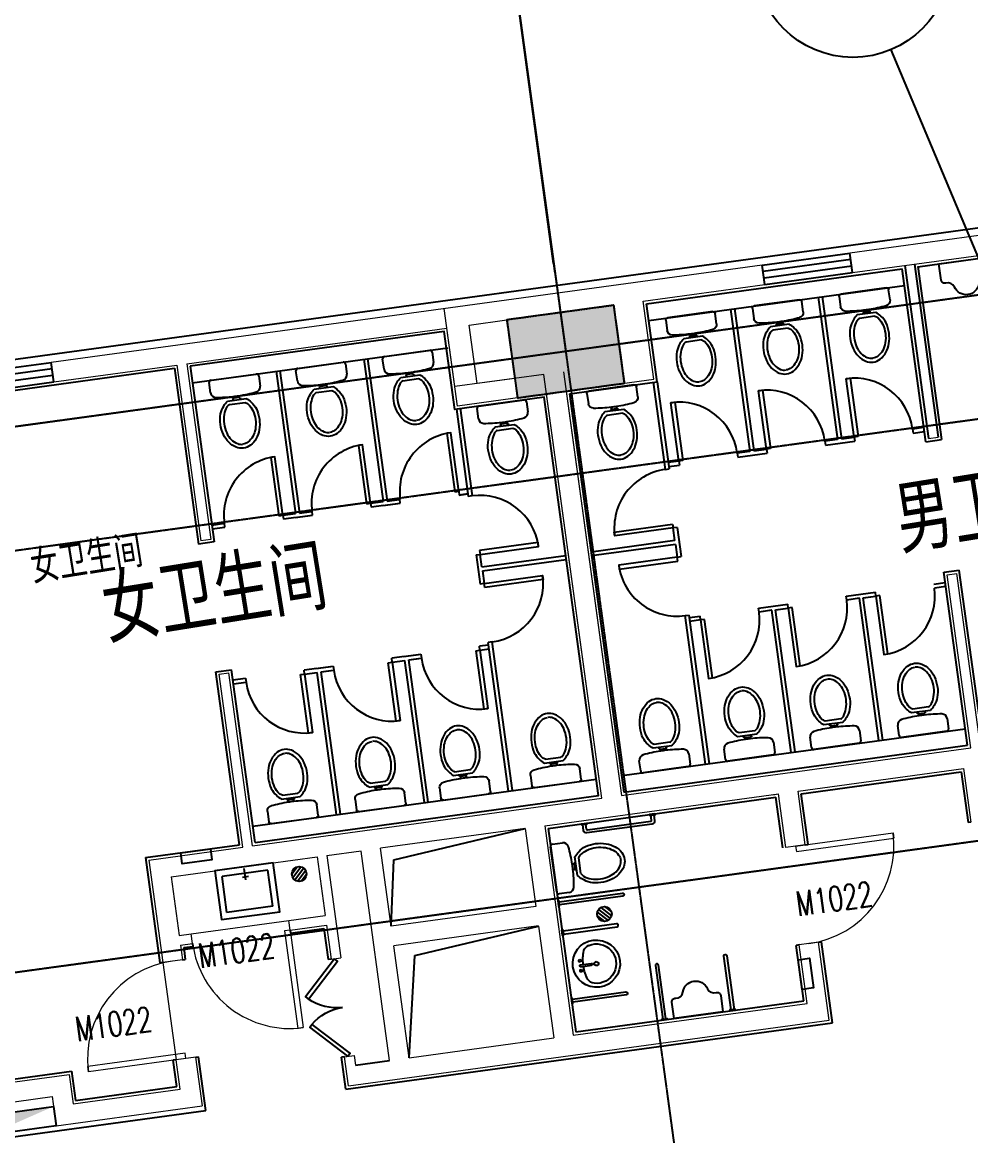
# Model space of a CAD drawing. Header units: millimetres. Extents: x 11669738 to 11859441, y -6222081 to -6069093.
# Drawn here: x 11754253 to 11763899, y -6088099 to -6076776 of the extents above; entities that cross this region are included whole.
import ezdxf
from ezdxf.enums import TextEntityAlignment as Align

# ---------------------------------------------------------------- set-up
doc = ezdxf.new("R2010")
doc.units = ezdxf.units.MM
for name, pattern in [('E-COLS-F4$0$HIDDEN', [0.375, 0.25, -0.125]), ('E-RG-1F$0$$0$DOTE', [2.42, 2, -0.2, 0.02, -0.2]), ('XRE2$0$HIDDEN', [0.375, 0.25, -0.125])]:
    doc.linetypes.add(name, pattern=pattern)
for name, color, linetype in [('A-SYMB-DOOR', 13, 'Continuous'), ('A-SYMB-DOOR1', 4, 'Continuous'), ('A—墙体', 7, 'Continuous'), ('A—设备管丼、主管符号', 50, 'Continuous'), ('A—轴线、尺寸', 1, 'Continuous'), ('A—门窗', 135, 'Continuous'), ('E-COLS-F4$0$0S-COLS-HATCH', 8, 'Continuous'), ('E-COLS-F4$0$0S-COLS-I', 90, 'E-COLS-F4$0$HIDDEN'), ('E2-RW-12345F$0$HRI-F18$0$A-DOOR', 32, 'Continuous'), ('E2-RW-12345F$0$HRI-F18$0$A-WALL', 7, 'Continuous'), ('E2-RW-12345F$0$LVTRY', 6, 'Continuous'), ('I—平面—卫生间隔断（不到顶）', 48, 'Continuous'), ('I—平面—文字', 40, 'Continuous'), ('I—平面—文字（放大1：100）', 40, 'XRE2$0$HIDDEN'), ('I—平面—洁具2', 44, 'Continuous'), ('I—平面—消防设施', 10, 'Continuous'), ('I—平面—装饰面层线', 192, 'Continuous'), ('S-EQ1', 2, 'Continuous'), ('XRE0$0$A-WALL', 7, 'Continuous'), ('轴线100', 1, 'Continuous')]:
    doc.layers.add(name, color=color, linetype=linetype)
doc.layers.add('E2-RW-12345F$0$A-DOOR', color=32, linetype='Continuous', lineweight=5)
doc.layers.add('E2-RW-12345F$0$A-WALL', color=7, linetype='Continuous', lineweight=5)
doc.styles.add('ARIAL', font='SIMYOU.TTF', dxfattribs={"width": 0.9})
doc.styles.add('ECADI-TXT', font='simplex.shx', dxfattribs={"bigfont": 'hztxt.shx'})
doc.styles.add('XD2008', font='simhei.ttf', dxfattribs={"width": 0.85})
doc.dimstyles.new('200', dxfattribs={"dimscale": 200, "dimtxt": 2.5, "dimasz": 2, "dimexe": 1, "dimexo": 1, "dimgap": 0.8, "dimtad": 1, "dimdec": 0, "dimdsep": 46, "dimtxsty": 'ARIAL', "dimblk1": 'ARCHTICK', "dimblk2": 'ARCHTICK', "dimsah": 1, "dimcen": -0.9, "dimdle": 1, "dimclrd": 256, "dimclre": 256, "dimclrt": 40, "dimaunit": 1, "dimadec": 0, "dimazin": 0, "dimtfac": 0.35, "dimtdec": 0, "dimtix": 1, "dimtmove": 2, "dimatfit": 3, "dimldrblk": 'ARCHTICK', "dimfxl": 0, "dimtvp": 0.8, "dimtolj": 1, "dimtzin": 0, "dimarcsym": 0})
doc.dimstyles.new('副本 100', dxfattribs={"dimscale": 100, "dimtxt": 2.5, "dimasz": 2, "dimexe": 1, "dimexo": 1, "dimgap": 0.8, "dimtad": 1, "dimdec": 0, "dimdsep": 46, "dimtxsty": 'ARIAL', "dimblk1": 'ARCHTICK', "dimblk2": 'ARCHTICK', "dimsah": 1, "dimcen": -0.9, "dimdle": 1, "dimclrd": 256, "dimclre": 256, "dimclrt": 40, "dimaunit": 1, "dimadec": 0, "dimazin": 0, "dimtfac": 0.35, "dimtdec": 0, "dimtix": 1, "dimtmove": 2, "dimatfit": 3, "dimldrblk": 'ARCHTICK', "dimfxl": 0, "dimtvp": 0.8, "dimtolj": 1, "dimtzin": 0, "dimarcsym": 0})

# ---------------------------------------------------------------- blocks, each defined once
blk = doc.blocks.new('E-COLS-F4')
at = {"layer": 'E-COLS-F4$0$0S-COLS-HATCH'}
blk.add_hatch(color=18, dxfattribs=at).paths.add_polyline_path([(11760270, -6079654), (11759180, -6079803), (11759289, -6080595), (11760379, -6080446)])
at = {"layer": 'A—墙体'}
blk.add_lwpolyline([(11760270, -6079654), (11759180, -6079803), (11759289, -6080595), (11760379, -6080446)], close=True, dxfattribs=at)
at = {"layer": 'E-COLS-F4$0$0S-COLS-I'}
blk.add_lwpolyline([(11760270, -6079654), (11759180, -6079803), (11759289, -6080595), (11760379, -6080446)], close=True, dxfattribs=at)
blk = doc.blocks.new('E2-RW-12345F$0$$TCHSYS$WIN2D')
for p, q in [((-0.5, 0.5), (0.5, 0.5)), ((-0.5, 0.5), (-0.5, -0.5)), ((0.5, 0.5), (0.5, -0.5)), ((0.5, 0.167), (-0.5, 0.167)), ((0.5, -0.167), (-0.5, -0.167)), ((-0.5, -0.5), (0.5, -0.5))]:
    blk.add_line(p, q)
blk = doc.blocks.new('E2-RW-12345F$0$HRI-F18$0$A$C62F15C80')
at = {"layer": 'E2-RW-12345F$0$HRI-F18$0$A-DOOR'}
for points in [[(0, 275.5), (275.5, 0), (296.2, 20.7), (20.7, 296.2)], [(800, 275.5), (524.5, 0), (503.8, 20.7), (779.3, 296.2)]]:
    blk.add_lwpolyline(points, close=True, dxfattribs=at)
for centre, start, end in [((10.3, 285.9), 317.1491, 0), ((789.7, 285.9), 180, 222.8509)]:
    blk.add_arc(centre, 389.7, start, end, dxfattribs=at)
blk = doc.blocks.new('E2-RW-12345F$0$_LV13')
at = {"layer": 'S-EQ1'}
for p, q in [((-0.495, 0.071), (-0.071, 0.495)), ((-0.465, -0.183), (0.183, 0.465)), ((-0.354, -0.354), (0.354, 0.354)), ((-0.183, -0.465), (0.465, 0.183)), ((0.071, -0.495), (0.495, -0.071))]:
    blk.add_line(p, q, dxfattribs=at)
blk.add_circle((0, 0), 0.5, dxfattribs=at)
blk = doc.blocks.new('E2-RW-12345F$0$DOOR1000')
at = {"layer": 'E2-RW-12345F$0$A-DOOR'}
for p, q in [((0, 1000), (56, 1000)), ((0, 0), (0, 1000)), ((56, 0), (56, 1000)), ((0, 0), (56, 0))]:
    blk.add_line(p, q, dxfattribs=at)
blk.add_arc((0, 0), 1000, 0, 90, dxfattribs=at)
blk = doc.blocks.new('E2-RW-12345F$0$XFX-BX')
at = {"layer": 'I—平面—消防设施'}
blk.add_lwpolyline([(0, 0), (0, 200), (700, 200), (700, 0)], close=True, dxfattribs=at)
blk.add_solid([(0, 0), (0, 0), (700, 0), (700, 200)], dxfattribs=at)
blk = doc.blocks.new('E1-RW-1F$0$E-WC-BF$0$Sink Vanity-Round - 19_ x 19_-1522437-Level 2 - Program')
for p, q in [((87, 247), (87, 136)), ((106, 247), (106, 136))]:
    blk.add_line(p, q)
for centre, radius, start, end in [((97, 85), 241, 360, 180), ((46, 247), 12.7, 360, 180), ((46, 247), 12.7, 180, 360), ((97, 247), 9.52, 360, 180), ((147, 247), 12.7, 360, 180), ((147, 247), 12.7, 180, 0), ((97, 85), 201, 165.3071, 14.6929), ((1, 104), 105, 120.7927, 162.1904), ((97, -233), 452, 91.2067, 109.2086), ((97, 136), 9.52, 180, 360), ((97, -233), 452, 70.7914, 88.7933), ((192, 104), 105, 17.8096, 59.2073), ((97, 85), 241, 180, 360), ((97, 85), 20.6, 360, 180), ((97, 85), 20.6, 180, 360)]:
    blk.add_arc(centre, radius, start, end)
blk = doc.blocks.new('matong')
at = {"layer": 'I—平面—洁具2'}
for p, q in [((-0.43, 0), (0.43, 0)), ((-0.47, -0.235), (-0.47, -0.04)), ((0.47, -0.04), (0.47, -0.235)), ((-0.07, -0.396), (-0.05, -0.396)), ((-0.07, -0.431), (-0.07, -0.396)), ((-0.05, -0.396), (-0.05, -0.361)), ((0.05, -0.396), (-0.05, -0.396)), ((0.05, -0.361), (0.05, -0.396)), ((0.05, -0.396), (0.07, -0.396)), ((0.07, -0.396), (0.07, -0.431)), ((-0.176, -0.431), (0.181, -0.431)), ((-0.148, -0.5), (0.148, -0.5))]:
    blk.add_line(p, q, dxfattribs=at)
for points in [[(0.002, -1.35, -0.128381), (-0.133, -1.315, -0.106268), (-0.259, -1.203, -0.085065), (-0.338, -1.047, -0.074422), (-0.368, -0.849, -0.074422), (-0.338, -0.652, -0.093985), (-0.259, -0.514, -0.073872), (-0.176, -0.431, -0.130921)], [(-0.148, -0.5, 0.073654), (-0.204, -0.54, 0.085065), (-0.272, -0.674, 0.074422), (-0.298, -0.849, 0.074422), (-0.272, -1.025, 0.085065), (-0.204, -1.159, 0.106268), (-0.101, -1.25, 0.128381), (-0.002, -1.276, 0.131396)], [(0.181, -0.431, -0.073872), (0.264, -0.514, -0.093985), (0.343, -0.652, -0.074422), (0.372, -0.849, -0.074422), (0.343, -1.047, -0.085065), (0.264, -1.203, -0.106268), (0.138, -1.315, -0.128381), (0.002, -1.35, -0.130921)], [(0.148, -0.5, -0.073654), (0.204, -0.54, -0.085065), (0.272, -0.674, -0.074422), (0.298, -0.849, -0.074422), (0.272, -1.025, -0.085065), (0.204, -1.159, -0.106268), (0.101, -1.25, -0.128381), (0.002, -1.276, -0.131396)]]:
    blk.add_lwpolyline(points, format="xyb", dxfattribs=at)
for centre, radius, start, end in [((-0.43, -0.04), 0.04, 90, 180), ((0.43, -0.04), 0.04, 0, 90), ((-0.37, -0.235), 0.1, 180, 262.0681), ((0, 2.42), 2.781, 262.0681, 268.9699), ((0, 2.42), 2.781, 268.9699, 271.0301), ((0, 2.42), 2.781, 271.0301, 277.9319), ((0.37, -0.235), 0.1, 277.9319, 0)]:
    blk.add_arc(centre, radius, start, end, dxfattribs=at)
blk = doc.blocks.new('B1-CR-B1$0$URINAL-1')
at = {"layer": 'I—平面—洁具2'}
blk.add_lwpolyline([(500, 0), (0, 0), (0, -168, 0.464292), (43, -204, -0.382572), (124, -255, 0.336188), (250, -350, 0.336188), (376, -255, -0.382572), (457, -204, 0.464292), (500, -168)], format="xyb", close=True, dxfattribs=at)
blk = doc.blocks.new('xdc2')
at = {"layer": 'I—平面—洁具2'}
for p, q in [((445631, -41461), (445631, -41831)), ((445631, -41461), (446101, -41461)), ((446101, -41461), (446101, -41831)), ((445866, -41763), (445866, -41881)), ((445631, -41831), (446101, -41831)), ((445836, -41793), (445896, -41793))]:
    blk.add_line(p, q, dxfattribs=at)
blk.add_lwpolyline([(445566, -41896), (446166, -41896), (446166, -41396), (445566, -41396)], close=True, dxfattribs=at)
blk = doc.blocks.new('E2-RW-12345F$0$matong')
at = {"layer": 'I—平面—洁具2'}
for p, q in [((-0.43, 0), (0.43, 0)), ((-0.47, -0.235), (-0.47, -0.04)), ((0.47, -0.04), (0.47, -0.235)), ((-0.07, -0.396), (-0.05, -0.396)), ((-0.07, -0.431), (-0.07, -0.396)), ((-0.05, -0.396), (-0.05, -0.361)), ((0.05, -0.396), (-0.05, -0.396)), ((0.05, -0.361), (0.05, -0.396)), ((0.05, -0.396), (0.07, -0.396)), ((0.07, -0.396), (0.07, -0.431)), ((-0.176, -0.431), (0.181, -0.431)), ((-0.148, -0.5), (0.148, -0.5))]:
    blk.add_line(p, q, dxfattribs=at)
for points in [[(0.002, -1.35, -0.128381), (-0.133, -1.315, -0.106268), (-0.259, -1.203, -0.085065), (-0.338, -1.047, -0.074422), (-0.368, -0.849, -0.074422), (-0.338, -0.652, -0.093985), (-0.259, -0.514, -0.073872), (-0.176, -0.431, -0.130921)], [(-0.148, -0.5, 0.073654), (-0.204, -0.54, 0.085065), (-0.272, -0.674, 0.074422), (-0.298, -0.849, 0.074422), (-0.272, -1.025, 0.085065), (-0.204, -1.159, 0.106268), (-0.101, -1.25, 0.128381), (-0.002, -1.276, 0.131396)], [(0.181, -0.431, -0.073872), (0.264, -0.514, -0.093985), (0.343, -0.652, -0.074422), (0.372, -0.849, -0.074422), (0.343, -1.047, -0.085065), (0.264, -1.203, -0.106268), (0.138, -1.315, -0.128381), (0.002, -1.35, -0.130921)], [(0.148, -0.5, -0.073654), (0.204, -0.54, -0.085065), (0.272, -0.674, -0.074422), (0.298, -0.849, -0.074422), (0.272, -1.025, -0.085065), (0.204, -1.159, -0.106268), (0.101, -1.25, -0.128381), (0.002, -1.276, -0.131396)]]:
    blk.add_lwpolyline(points, format="xyb", dxfattribs=at)
for centre, radius, start, end in [((-0.43, -0.04), 0.04, 90, 180), ((0.43, -0.04), 0.04, 0, 90), ((-0.37, -0.235), 0.1, 180, 262.0681), ((0, 2.42), 2.781, 262.0681, 268.9699), ((0, 2.42), 2.781, 268.9699, 271.0301), ((0, 2.42), 2.781, 271.0301, 277.9319), ((0.37, -0.235), 0.1, 277.9319, 0)]:
    blk.add_arc(centre, radius, start, end, dxfattribs=at)
blk = doc.blocks.new('ECADI-TAG-DOOR')
blk = doc.blocks.new('A$C42E522F8')
at = {"layer": 'A—墙体'}
for p, q in [((26, 3146), (266, 1387)), ((26, 3146), (266, 1387)), ((125, 3159), (365, 1401)), ((125, 3159), (365, 1401))]:
    blk.add_line(p, q, dxfattribs=at)
at = {"layer": 'E2-RW-12345F$0$A-WALL', "lineweight": 13}
blk.add_line((266, 1387), (365, 1401), dxfattribs=at)
at = {"layer": 'E2-RW-12345F$0$A-WALL'}
blk.add_line((456, 0), (555, 14), dxfattribs=at)
at = {"layer": 'I—平面—装饰面层线'}
for p, q in [((240, 1353, 0), (0, 3112, 0)), ((159, 3134, 0), (399, 1375, 0)), ((240, 1353), (399, 1375))]:
    blk.add_line(p, q, dxfattribs=at)
blk = doc.blocks.new('_ArchTick')
at = {"color": 0, "linetype": 'ByBlock', "const_width": 0.4}
blk.add_lwpolyline([(-0.5, -0.5), (0.5, 0.5)], dxfattribs=at)
blk = doc.blocks.new('*D223')
at = {"layer": 'A—轴线、尺寸', "linetype": 'ByBlock', "lineweight": -2}
for p, q in [((11759657, -6079228), (11758980, -6074274)), ((11751873, -6075447), (11759205, -6074445)), ((11752722, -6080176), (11752044, -6075222))]:
    blk.add_line(p, q, dxfattribs=at)
at = {"layer": 'Defpoints', "color": 0, "linetype": 'ByBlock'}
for p in [(11759007, -6074472), (11759684, -6079427), (11752749, -6080375)]:
    blk.add_point(p, dxfattribs=at)
at = {"layer": 'A—轴线、尺寸', "linetype": 'ByBlock', "lineweight": -2, "yscale": 400, "zscale": 400}
for p, xscale, rotation in [((11759007, -6074472), 400, 7.783339573380966), ((11752072, -6075420), 399.9999999999999, 187.783339573381)]:
    blk.add_blockref('_ArchTick', p, dxfattribs=dict(at, xscale=xscale, rotation=rotation))
at = {"layer": 'A—轴线、尺寸', "color": 40, "linetype": 'ByBlock', "insert": (11755484, -6074540), "char_height": 500, "attachment_point": 5, "rotation": 7.7833, "style": 'ARIAL'}
blk.add_mtext('\\A1;7000', dxfattribs=at)
blk = doc.blocks.new('*D224')
at = {"layer": 'A—轴线、尺寸', "linetype": 'ByBlock', "lineweight": -2}
for p, q in [((11766593, -6078280), (11765915, -6073326)), ((11758809, -6074499), (11766141, -6073497)), ((11759657, -6079228), (11758980, -6074274))]:
    blk.add_line(p, q, dxfattribs=at)
at = {"layer": 'Defpoints', "color": 0, "linetype": 'ByBlock'}
for p in [(11765943, -6073524), (11766620, -6078479), (11759684, -6079427)]:
    blk.add_point(p, dxfattribs=at)
at = {"layer": 'A—轴线、尺寸', "linetype": 'ByBlock', "lineweight": -2, "yscale": 400, "zscale": 400}
for p, xscale, rotation in [((11765943, -6073524), 400, 7.783339573380966), ((11759007, -6074472), 399.9999999999999, 187.783339573381)]:
    blk.add_blockref('_ArchTick', p, dxfattribs=dict(at, xscale=xscale, rotation=rotation))
at = {"layer": 'A—轴线、尺寸', "color": 40, "linetype": 'ByBlock', "insert": (11762419, -6073592), "char_height": 500, "attachment_point": 5, "rotation": 7.7833, "style": 'ARIAL'}
blk.add_mtext('\\A1;7000', dxfattribs=at)
blk = doc.blocks.new('*D322')
at = {"layer": 'Defpoints', "color": 0, "linetype": 'ByBlock'}
for p in [(11759007, -6074472), (11759684, -6079426), (11752749, -6080374)]:
    blk.add_point(p, dxfattribs=at)
at = {"layer": '轴线100', "linetype": 'ByBlock', "lineweight": -2}
for p, q in [((11759671, -6079327), (11758994, -6074373)), ((11751972, -6075434), (11759106, -6074458)), ((11752735, -6080275), (11752058, -6075321))]:
    blk.add_line(p, q, dxfattribs=at)
at = {"layer": '轴线100', "linetype": 'ByBlock', "lineweight": -2, "xscale": 200, "yscale": 200, "zscale": 200}
for p, rotation in [((11759007, -6074472), 7.783339573525556), ((11752072, -6075420), 187.7833395735256)]:
    blk.add_blockref('_ArchTick', p, dxfattribs=dict(at, rotation=rotation))
at = {"layer": '轴线100', "color": 40, "linetype": 'ByBlock', "insert": (11755508, -6074718), "char_height": 300, "attachment_point": 5, "rotation": 7.7833, "style": 'ARIAL'}
blk.add_mtext('\\A1;7000', dxfattribs=at)
blk = doc.blocks.new('*D323')
at = {"layer": 'Defpoints', "color": 0, "linetype": 'ByBlock'}
for p in [(11765943, -6073524), (11766620, -6078478), (11759684, -6079426)]:
    blk.add_point(p, dxfattribs=at)
at = {"layer": '轴线100', "linetype": 'ByBlock', "lineweight": -2}
for p, q in [((11766606, -6078379), (11765929, -6073425)), ((11758908, -6074486), (11766042, -6073511)), ((11759671, -6079327), (11758994, -6074373))]:
    blk.add_line(p, q, dxfattribs=at)
at = {"layer": '轴线100', "linetype": 'ByBlock', "lineweight": -2, "xscale": 200, "yscale": 200, "zscale": 200}
for p, rotation in [((11765943, -6073524), 7.783339573525556), ((11759007, -6074472), 187.7833395735256)]:
    blk.add_blockref('_ArchTick', p, dxfattribs=dict(at, rotation=rotation))
at = {"layer": '轴线100', "color": 40, "linetype": 'ByBlock', "insert": (11762444, -6073770), "char_height": 300, "attachment_point": 5, "rotation": 7.7833, "style": 'ARIAL'}
blk.add_mtext('\\A1;7000', dxfattribs=at)

msp = doc.modelspace()

# ---------------------------------------------------------------- linework, layer by layer
msp.add_line((11757642.2, -6087380.8), (11757989, -6087333.4))
at = {"layer": 'A—墙体', "lineweight": 13}
msp.add_line((11761779, -6079245.7), (11754547.1, -6080234.2), dxfattribs=at)
msp.add_line((11761779, -6079245.7), (11754547.1, -6080234.2), dxfattribs=at)
at = {"layer": 'A—设备管丼、主管符号'}
for p, q in [((11758030.7, -6085292.5, 0), (11759367.7, -6084975.1, 0)), ((11758004.3, -6085968.9), (11758030.7, -6085292.5, 0)), ((11758244.1, -6086267.4, 0), (11759503.2, -6085966.4, 0)), ((11758187.1, -6087306.3, 0), (11758244.1, -6086267.4, 0))]:
    msp.add_line(p, q, dxfattribs=at)
at = {"layer": 'A—轴线、尺寸', "linetype": 'ByBlock'}
for p, q in [((11758696.1, -6072197.3, 0), (11759779.6, -6080124.4, 0)), ((11782959.6, -6076956.1, 0), (11714698.8, -6086286.4, 0)), ((11764628.3, -6080723.3, 0), (11763087.7, -6077055, 0)), ((11783741.8, -6082400.3, 0), (11681261.5, -6096408, 0))]:
    msp.add_line(p, q, dxfattribs=at)
msp.add_circle((11762700.5, -6076133, 0), 1000, dxfattribs=at)
at = {"layer": 'A—门窗'}
msp.add_line((11752276.4, -6080463.9), (11767415.7, -6078394.5), dxfattribs=at)
at = {"layer": 'E2-RW-12345F$0$A-DOOR'}
for p, q in [((11755971.3, -6086044.7, 0), (11756962.1, -6085909.3, 0)), ((11755682.8, -6086336.7, 0), (11755818.2, -6087327.5))]:
    msp.add_line(p, q, dxfattribs=at)
at = {"layer": 'E2-RW-12345F$0$A-WALL', "lineweight": 13}
for p, q in [((11764850.5, -6078825.8), (11762670.7, -6079123.8)), ((11762670.7, -6079123.8), (11762697.8, -6079321.9)), ((11762697.8, -6079321.9), (11764877.5, -6079024)), ((11761779, -6079245.7), (11754547.1, -6080234.2)), ((11761806.1, -6079443.8), (11761779, -6079245.7)), ((11760567.6, -6079613.1), (11761806.1, -6079443.8)), ((11760675.9, -6080405.7), (11760567.6, -6079613.1)), ((11758798.2, -6079855), (11759180.5, -6079802.7, 0)), ((11759477.7, -6079762.1), (11759477.7, -6079762)), ((11755924.9, -6080247.7), (11758570.3, -6079886.1)), ((11754574.2, -6080432.4), (11755825.9, -6080261.3)), ((11759756.7, -6080329.6, 0), (11760318.8, -6084441.9, 0)), ((11759783.8, -6080527.6), (11760675.9, -6080405.6)), ((11759783.8, -6080527.6), (11760345.9, -6084639.9)), ((11763898.2, -6084153.8), (11763657.8, -6082395.2)), ((11764098.9, -6084883.3), (11763756.9, -6082381.6)), ((11756255.8, -6083406.9), (11756354.9, -6083393.4)), ((11756496.2, -6085165.6), (11756255.8, -6083406.9)), ((11756595.3, -6085152), (11756354.9, -6083393.4)), ((11760345.8, -6084639.4), (11763898.2, -6084153.8)), ((11762141.9, -6084595.7), (11763826.3, -6084365.5)), ((11763826.3, -6084365.5, 0), (11763900.7, -6084910.4, 0)), ((11756595.3, -6085152), (11760147.7, -6084666.5)), ((11759565.9, -6084947.9, 0), (11761943.8, -6084622.8, 0)), ((11761884.4, -6084630.9), (11761943.8, -6084622.8)), ((11759367.7, -6084975.1, 0), (11759476.1, -6085767.7, 0)), ((11759565.9, -6084948.3, 0), (11759857, -6087078, 0)), ((11755540.5, -6085296.2), (11756496.2, -6085165.6)), ((11757351, -6085250.6), (11757697.8, -6085203.2)), ((11762216.4, -6085140.6, 0), (11762018.3, -6085167.7, 0)), ((11755540.5, -6085296.2), (11755682.7, -6086336.7)), ((11755765.8, -6085467.3), (11757251.9, -6085264.1)), ((11755765.8, -6085467.3), (11755847, -6086061.7)), ((11759503.2, -6085966.4, 0), (11759658.9, -6087105.1, 0)), ((11755847, -6086061.7, 0), (11755971.3, -6086044.7, 0)), ((11755860.6, -6086160.8, 0), (11755984.8, -6086143.8, 0)), ((11762351.9, -6086131.9, 0), (11762153.8, -6086159, 0)), ((11755860.6, -6086160.8, 0), (11755880.9, -6086309.6, 0)), ((11755880.9, -6086309.6, 0), (11755682.7, -6086336.7, 0)), ((11756016.3, -6087300.4), (11755818.2, -6087327.5))]:
    msp.add_line(p, q, dxfattribs=at)
at = {"layer": 'E2-RW-12345F$0$A-WALL'}
for p, q in [((11755825.9, -6080261.3), (11756070.2, -6082049)), ((11755924.9, -6080247.7), (11756169.3, -6082035.5)), ((11756169.3, -6082035.5), (11756070.2, -6082049)), ((11763657.8, -6082395.2), (11763756.9, -6082381.6)), ((11762018.3, -6085167.7, 0), (11761943.8, -6084622.8, 0)), ((11762216.4, -6085140.6, 0), (11762141.9, -6084595.7, 0)), ((11759367.7, -6084975.1, 0), (11757896, -6085176.2, 0)), ((11757989, -6087333.4), (11757697.8, -6085203.7)), ((11758004.3, -6085968.9), (11757896, -6085176.2)), ((11757251.9, -6085264.1), (11757333.2, -6085858.6)), ((11757351, -6085250.6), (11757493.2, -6086291)), ((11759476.1, -6085767.7, 0), (11758004.3, -6085968.9, 0)), ((11756962.1, -6085909.3, 0), (11757333.2, -6085858.6, 0)), ((11756975.6, -6086008.4, 0), (11756962.1, -6085909.3, 0)), ((11756975.6, -6086008.4, 0), (11757346.7, -6085957.7, 0)), ((11757346.7, -6085957.7), (11757394.1, -6086304.5)), ((11759503.2, -6085965.9, 0), (11758031.4, -6086167.1, 0)), ((11755984.8, -6086143.8, 0), (11755971.3, -6086044.7, 0)), ((11762460.2, -6086924.1, 0), (11762351.9, -6086131.9, 0)), ((11758187.1, -6087306.3), (11758031.4, -6086167.1)), ((11762234.9, -6086753, 0), (11762153.8, -6086159, 0)), ((11757394.1, -6086304.5), (11757493.2, -6086291)), ((11759857, -6087078, 0), (11762234.9, -6086753, 0)), ((11757570.2, -6087592.5, 0), (11762460.2, -6086924.1, 0)), ((11758187.1, -6087306.3, 0), (11759658.9, -6087105.1, 0)), ((11757529.6, -6087295.8), (11757628.7, -6087282.2)), ((11757628.7, -6087282.2), (11757642.2, -6087380.8)), ((11755858.8, -6087624.5), (11755818.2, -6087327.5)), ((11756084.1, -6087796.3), (11756016.3, -6087300.4)), ((11757570.2, -6087592.5), (11757529.6, -6087295.8)), ((11753539.7, -6087638.7), (11754728.7, -6087476.2)), ((11754728.7, -6087476.2), (11754769.3, -6087773.4)), ((11754769.3, -6087773.4), (11755858.8, -6087624.5)), ((11753566.8, -6087836.9), (11754557.6, -6087701.5)), ((11754557.6, -6087701.5), (11754598.2, -6087998.7)), ((11754598.2, -6087998.7), (11756084, -6087795.6))]:
    msp.add_line(p, q, dxfattribs=at)
at = {"layer": 'E2-RW-12345F$0$A-WALL', "lineweight": 13, "elevation": 0}
msp.add_lwpolyline([(11760120.7, -6084468.9), (11759558.6, -6080356.7), (11758651.6, -6080480.7), (11758543.3, -6079688.1)], dxfattribs=at)
at = {"layer": 'E2-RW-12345F$0$A-WALL', "lineweight": 13}
for points in [[(11760147.7, -6084666.9), (11759585.6, -6080554.7), (11758678.7, -6080678.7), (11758570.3, -6079886.1)], [(11759261.7, -6080397.1), (11758879.5, -6080449.4), (11758798.2, -6079855)]]:
    msp.add_lwpolyline(points, dxfattribs=at)
at = {"layer": 'I—平面—卫生间隔断（不到顶）', "ltscale": 3}
for p, q in [((11760624.4, -6079807.2, 0), (11763224.8, -6079451.8, 0)), ((11762347.4, -6079571.7, 0), (11762545.1, -6081018.3, 0)), ((11762387, -6079566.3, 0), (11762584.7, -6081012.9, 0)), ((11761455.7, -6079693.6, 0), (11761653.4, -6081140.2, 0)), ((11761495.3, -6079688.2, 0), (11761693, -6081134.8, 0)), ((11755981.7, -6080441.8, 0), (11758582, -6080086.4, 0)), ((11757725.6, -6080203.5, 0), (11757923.3, -6081650, 0)), ((11757765.2, -6080198.1, 0), (11757962.9, -6081644.6, 0)), ((11756833.8, -6080325.4, 0), (11757031.6, -6081771.9, 0)), ((11756873.5, -6080320, 0), (11757071.2, -6081766.5, 0)), ((11760670.1, -6080436.8, 0), (11760791.4, -6081324, 0)), ((11760709.7, -6080431.4, 0), (11760831, -6081318.6, 0)), ((11758667.3, -6080710.5, 0), (11758788.6, -6081597.8, 0)), ((11758667.3, -6080710.5, 0), (11758788.6, -6081597.8, 0)), ((11758706.4, -6080701.2, 0), (11758828.3, -6081592.4, 0)), ((11763422.5, -6080898.3, 0), (11763308, -6080914, 0)), ((11763422.5, -6080898.4, 0), (11763308, -6080914, 0)), ((11763422.5, -6080898.4, 0), (11763308, -6080914, 0)), ((11763308, -6080914, 0), (11763313.4, -6080953.6, 0)), ((11763313.4, -6080953.6, 0), (11763428, -6080938, 0)), ((11762545.1, -6081018.3, 0), (11762416.3, -6081035.9, 0)), ((11762542.7, -6081018.6, 0), (11762416.3, -6081035.9, 0)), ((11762542.7, -6081018.6, 0), (11762416.3, -6081035.9, 0)), ((11762542.7, -6081018.6, 0), (11762416.3, -6081035.9, 0)), ((11762416.3, -6081035.9, 0), (11762421.7, -6081075.5, 0)), ((11762421.7, -6081075.5, 0), (11762719, -6081034.9, 0)), ((11762584.7, -6081012.9, 0), (11762713.5, -6080995.3, 0)), ((11762584.7, -6081012.9, 0), (11762708.6, -6080995.9, 0)), ((11762584.7, -6081012.9, 0), (11762708.6, -6080995.9, 0)), ((11762584.7, -6081012.9, 0), (11762708.6, -6080995.9, 0)), ((11762713.5, -6080995.3, 0), (11762719, -6081034.9, 0)), ((11761653.4, -6081140.2, 0), (11761524.6, -6081157.8, 0)), ((11761651, -6081140.5, 0), (11761524.6, -6081157.8, 0)), ((11761651, -6081140.5, 0), (11761524.6, -6081157.8, 0)), ((11761651, -6081140.5, 0), (11761524.6, -6081157.8, 0)), ((11761524.6, -6081157.8, 0), (11761530, -6081197.4, 0)), ((11761530, -6081197.4, 0), (11761827.3, -6081156.8, 0)), ((11761693, -6081134.7, 0), (11761821.8, -6081117.1, 0)), ((11761693, -6081134.8, 0), (11761816.9, -6081117.8, 0)), ((11761693, -6081134.8, 0), (11761816.9, -6081117.8, 0)), ((11761693, -6081134.8, 0), (11761816.9, -6081117.8, 0)), ((11761821.8, -6081117.1, 0), (11761827.3, -6081156.8, 0)), ((11760930.1, -6081239, 0), (11760822.1, -6081253.8, 0)), ((11760930.1, -6081239, 0), (11760822.1, -6081253.8, 0)), ((11760827.6, -6081293.4, 0), (11760935.6, -6081278.7, 0)), ((11760827.6, -6081293.4, 0), (11760935.6, -6081278.7, 0)), ((11760930.1, -6081239, 0), (11760935.6, -6081278.7, 0)), ((11760791.4, -6081324, 0), (11760831, -6081318.6, 0)), ((11758691.2, -6081545.1, 0), (11758696.6, -6081584.7, 0)), ((11758691.2, -6081545.1, 0), (11758696.6, -6081584.7, 0)), ((11758785.2, -6081572.6, 0), (11758696.6, -6081584.7, 0)), ((11758696.6, -6081585, 0), (11758785.2, -6081572.9, 0)), ((11758696.6, -6081585, 0), (11758785.2, -6081572.9, 0)), ((11758828.2, -6081592.4, 0), (11758788.6, -6081597.8, 0)), ((11757794.5, -6081667.6, 0), (11757923.3, -6081650, 0)), ((11757794.5, -6081667.6, 0), (11757923.3, -6081650, 0)), ((11757794.5, -6081667.6, 0), (11757799.9, -6081707.3, 0)), ((11757928.7, -6081689.7, 0), (11757799.9, -6081707.3, 0)), ((11757928.7, -6081689.7, 0), (11757799.9, -6081707.3, 0)), ((11757918.8, -6081691, 0), (11758097.1, -6081666.6, 0)), ((11757918.8, -6081691, 0), (11758097.1, -6081666.6, 0)), ((11757948.5, -6081687, 0), (11758072.4, -6081670, 0)), ((11757962.9, -6081644.6, 0), (11758091.7, -6081627, 0)), ((11757962.9, -6081644.6, 0), (11758091.7, -6081627, 0)), ((11757962.9, -6081644.6, 0), (11758086.8, -6081627.7, 0)), ((11757968.3, -6081684.2, 0), (11758097.1, -6081666.6, 0)), ((11757968.3, -6081684.2, 0), (11758097.1, -6081666.6, 0)), ((11758097.1, -6081666.6, 0), (11758091.7, -6081627, 0)), ((11756902.8, -6081789.5, 0), (11757031.6, -6081771.9, 0)), ((11756902.8, -6081789.5, 0), (11757031.6, -6081771.9, 0)), ((11756902.8, -6081789.5, 0), (11756908.2, -6081829.2, 0)), ((11757037, -6081811.5, 0), (11756908.2, -6081829.2, 0)), ((11757037, -6081811.5, 0), (11756908.2, -6081829.2, 0)), ((11757027.1, -6081812.9, 0), (11757205.4, -6081788.5, 0)), ((11757027.1, -6081812.9, 0), (11757205.4, -6081788.5, 0)), ((11757056.8, -6081808.8, 0), (11757180.6, -6081791.9, 0)), ((11757071.2, -6081766.5, 0), (11757200, -6081748.9, 0)), ((11757071.2, -6081766.5, 0), (11757200, -6081748.9, 0)), ((11757071.2, -6081766.5, 0), (11757195, -6081749.6, 0)), ((11757076.6, -6081806.1, 0), (11757205.4, -6081788.5, 0)), ((11757076.6, -6081806.1, 0), (11757205.4, -6081788.5, 0)), ((11757205.4, -6081788.5, 0), (11757200, -6081748.9, 0)), ((11756179.5, -6081888.4, 0), (11756308.3, -6081870.8, 0)), ((11756184.9, -6081928, 0), (11756313.7, -6081910.4, 0)), ((11756184.9, -6081928, 0), (11756313.7, -6081910.4, 0)), ((11756313.7, -6081910.4, 0), (11756308.3, -6081870.8, 0)), ((11760912.3, -6081913.1, 0), (11760872.6, -6081918.5, 0)), ((11760890.2, -6082047.1, 0), (11760872.6, -6081918.5, 0)), ((11760912.3, -6081913.1, 0), (11760952.8, -6082209.8, 0)), ((11760890.2, -6082047.1, 0), (11760037.7, -6082163.6, 0)), ((11758869.9, -6082192.3, 0), (11758909.5, -6082186.8, 0)), ((11758927.1, -6082315.4, 0), (11758909.5, -6082186.8, 0)), ((11760895.6, -6082086.7, 0), (11760043.1, -6082203.2, 0)), ((11760895.6, -6082086.7, 0), (11760913.2, -6082215.3, 0)), ((11758869.9, -6082192.3, 0), (11758910.4, -6082489, 0)), ((11758927.1, -6082315.4, 0), (11759780.1, -6082198.8, 0)), ((11758932.5, -6082355, 0), (11759785.5, -6082238.4, 0)), ((11758932.5, -6082355, 0), (11758950, -6082483.6, 0)), ((11763523.4, -6082489.8, 0), (11763638.3, -6082474.1, 0)), ((11763643.8, -6082513.7, 0), (11763528.8, -6082529.4, 0)), ((11763643.8, -6082513.7, 0), (11763528.8, -6082529.4, 0)), ((11763643.8, -6082513.7, 0), (11763528.8, -6082529.4, 0)), ((11762631.7, -6082611.6, 0), (11762928.9, -6082571, 0)), ((11762637.1, -6082651.3, 0), (11762631.7, -6082611.6, 0)), ((11762765.9, -6082633.7, 0), (11762637.1, -6082651.3, 0)), ((11762763.5, -6082634, 0), (11762637.1, -6082651.3, 0)), ((11762763.5, -6082634, 0), (11762637.1, -6082651.3, 0)), ((11762763.5, -6082634, 0), (11762637.1, -6082651.3, 0)), ((11762963.6, -6084080.2, 0), (11762765.9, -6082633.7, 0)), ((11762805.5, -6082628.3, 0), (11762934.3, -6082610.6, 0)), ((11762805.5, -6082628.2, 0), (11762929.4, -6082611.3, 0)), ((11762805.5, -6082628.2, 0), (11762929.4, -6082611.3, 0)), ((11762805.5, -6082628.2, 0), (11762929.4, -6082611.3, 0)), ((11763003.3, -6084074.8, 0), (11762805.5, -6082628.2, 0)), ((11762934.3, -6082610.6, 0), (11762928.9, -6082571, 0)), ((11761740, -6082733.5, 0), (11762037.2, -6082692.9, 0)), ((11761745.4, -6082773.2, 0), (11761740, -6082733.5, 0)), ((11761874.2, -6082755.6, 0), (11761745.4, -6082773.2, 0)), ((11761871.8, -6082755.9, 0), (11761745.4, -6082773.2, 0)), ((11761871.8, -6082755.9, 0), (11761745.4, -6082773.2, 0)), ((11761871.8, -6082755.9, 0), (11761745.4, -6082773.2, 0)), ((11762071.9, -6084202.1, 0), (11761874.2, -6082755.5, 0)), ((11761913.8, -6082750.1, 0), (11762042.6, -6082732.5, 0)), ((11761913.8, -6082750.1, 0), (11762037.7, -6082733.2, 0)), ((11761913.8, -6082750.1, 0), (11762037.7, -6082733.2, 0)), ((11761913.8, -6082750.1, 0), (11762037.7, -6082733.2, 0)), ((11762111.6, -6084196.7, 0), (11761913.8, -6082750.1, 0)), ((11762042.6, -6082732.5, 0), (11762037.2, -6082692.9, 0)), ((11760994.4, -6082809.7, 0), (11761034, -6082804.3, 0)), ((11761201, -6084321.1, 0), (11760994.4, -6082809.7, 0)), ((11761240.6, -6084315.7, 0), (11761034, -6082804.3, 0)), ((11761240.6, -6084315.7, 0), (11761034, -6082804.3, 0)), ((11761037.5, -6082829.5, 0), (11761145.5, -6082814.8, 0)), ((11761037.5, -6082829.5, 0), (11761145.5, -6082814.8, 0)), ((11761150.9, -6082854.4, 0), (11761042.9, -6082869.1, 0)), ((11761150.9, -6082854.4, 0), (11761042.9, -6082869.1, 0)), ((11761150.9, -6082854.4, 0), (11761145.5, -6082814.8, 0)), ((11759031.3, -6083078.1, 0), (11758991.7, -6083083.5, 0)), ((11759198.2, -6084594.8, 0), (11758991.7, -6083083.5, 0)), ((11759198.2, -6084594.8, 0), (11758991.7, -6083083.5, 0)), ((11759237.9, -6084589.4, 0), (11759031.3, -6083078.1, 0)), ((11758128.7, -6083227.1, 0), (11758307.1, -6083202.7, 0)), ((11758128.7, -6083227.1, 0), (11758307.1, -6083202.7, 0)), ((11758158.5, -6083223, 0), (11758282.3, -6083206.1, 0)), ((11758178.3, -6083220.3, 0), (11758307.1, -6083202.7, 0)), ((11758178.3, -6083220.3, 0), (11758307.1, -6083202.7, 0)), ((11758307.1, -6083202.7, 0), (11758312.5, -6083242.3, 0)), ((11758995.1, -6083108.7, 0), (11758901.6, -6083121.4, 0)), ((11758995.1, -6083108.7, 0), (11758901.6, -6083121.4, 0)), ((11758907, -6083161.1, 0), (11758901.6, -6083121.4, 0)), ((11758907, -6083161.1, 0), (11758901.6, -6083121.4, 0)), ((11758907, -6083161.1, 0), (11759000.5, -6083148.3, 0)), ((11758907, -6083161.1, 0), (11759000.5, -6083148.3, 0)), ((11758138.7, -6083225.7, 0), (11758009.8, -6083243.3, 0)), ((11758138.7, -6083225.7, 0), (11758009.8, -6083243.3, 0)), ((11758015.3, -6083283, 0), (11758009.8, -6083243.3, 0)), ((11758015.3, -6083282.9, 0), (11758144.1, -6083265.3, 0)), ((11758015.3, -6083282.9, 0), (11758144.1, -6083265.3, 0)), ((11758341.8, -6084711.9, 0), (11758144.1, -6083265.3, 0)), ((11758183.7, -6083259.9, 0), (11758312.5, -6083242.3, 0)), ((11758183.7, -6083259.9, 0), (11758312.5, -6083242.3, 0)), ((11758183.7, -6083259.9, 0), (11758307.6, -6083243, 0)), ((11758381.4, -6084706.5, 0), (11758183.7, -6083259.9, 0)), ((11757246.9, -6083347.6, 0), (11757118.1, -6083365.2, 0)), ((11757246.9, -6083347.6, 0), (11757118.1, -6083365.2, 0)), ((11757123.5, -6083404.8, 0), (11757118.1, -6083365.2, 0)), ((11757123.5, -6083404.8, 0), (11757252.3, -6083387.2, 0)), ((11757123.5, -6083404.8, 0), (11757252.3, -6083387.2, 0)), ((11757237, -6083349, 0), (11757415.4, -6083324.6, 0)), ((11757237, -6083349, 0), (11757415.4, -6083324.6, 0)), ((11757450.1, -6084833.8, 0), (11757252.3, -6083387.2, 0)), ((11757266.7, -6083344.9, 0), (11757390.6, -6083328, 0)), ((11757286.6, -6083342.2, 0), (11757415.4, -6083324.6, 0)), ((11757286.6, -6083342.2, 0), (11757415.4, -6083324.6, 0)), ((11757292, -6083381.8, 0), (11757420.8, -6083364.2, 0)), ((11757292, -6083381.8, 0), (11757420.8, -6083364.2, 0)), ((11757292, -6083381.8, 0), (11757415.8, -6083364.9, 0)), ((11757489.7, -6084828.4, 0), (11757292, -6083381.8, 0)), ((11757415.4, -6083324.6, 0), (11757420.8, -6083364.2, 0)), ((11756394.8, -6083464.1, 0), (11756523.7, -6083446.5, 0)), ((11756394.8, -6083464.1, 0), (11756523.7, -6083446.5, 0)), ((11756400.3, -6083503.7, 0), (11756529.1, -6083486.1, 0)), ((11756523.7, -6083446.5, 0), (11756529.1, -6083486.1, 0)), ((11760378.2, -6084433.5), (11763841.5, -6083960.2)), ((11756597.9, -6084950.2, 0), (11760090.9, -6084472.9, 0))]:
    msp.add_line(p, q, dxfattribs=at)
at = {"layer": 'I—平面—卫生间隔断（不到顶）', "ltscale": 3, "elevation": 0}
for points in [[(11762753.2, -6080989.8), (11762713.5, -6080995.3), (11762632.3, -6080400.8), (11762671.9, -6080395.4)], [(11761861.5, -6081111.7), (11761821.8, -6081117.1), (11761740.6, -6080522.7), (11761780.2, -6080517.3)], [(11760969.8, -6081233.6), (11760930.1, -6081239), (11760848.9, -6080644.5), (11760888.5, -6080639.1)], [(11758651.5, -6081550.5), (11758691.2, -6081545.1), (11758609.9, -6080950.6), (11758570.3, -6080956)], [(11757754.8, -6081673.1), (11757794.5, -6081667.6), (11757713.2, -6081073.2), (11757673.6, -6081078.6)], [(11756863.1, -6081794.9), (11756902.8, -6081789.5), (11756821.5, -6081195.1), (11756781.9, -6081200.5)], [(11760867.2, -6081878.9), (11760872.6, -6081918.5), (11760278.2, -6081999.8), (11760272.7, -6081960.1)], [(11758904.1, -6082147.2), (11758909.5, -6082186.8), (11759504, -6082105.6), (11759498.5, -6082066)], [(11760918.6, -6082254.9), (11760913.2, -6082215.3), (11760318.7, -6082296.5), (11760324.1, -6082336.1)], [(11758955.5, -6082523.2), (11758950.1, -6082483.6), (11759544.5, -6082402.3), (11759549.9, -6082442)], [(11762974, -6082605.2), (11762934.3, -6082610.6), (11763015.6, -6083205.1), (11763055.2, -6083199.7)], [(11762082.3, -6082727.1), (11762042.6, -6082732.5), (11762123.9, -6083327), (11762163.5, -6083321.6)], [(11761190.6, -6082849), (11761150.9, -6082854.4), (11761232.2, -6083448.9), (11761271.8, -6083443.5)], [(11758867.4, -6083166.5), (11758907, -6083161.1), (11758988.2, -6083755.5), (11758948.6, -6083761)], [(11757975.6, -6083288.4), (11758015.3, -6083283), (11758096.5, -6083877.4), (11758056.9, -6083882.8)], [(11757083.9, -6083410.3), (11757123.5, -6083404.8), (11757204.8, -6083999.3), (11757165.2, -6084004.7)]]:
    msp.add_lwpolyline(points, close=True, dxfattribs=at)
for points in [[(11760913.2, -6082215.3), (11760952.8, -6082209.8)], [(11758950, -6082483.6), (11758910.4, -6082489)]]:
    msp.add_lwpolyline(points, dxfattribs=at)
at = {"layer": 'I—平面—卫生间隔断（不到顶）', "ltscale": 3}
for centre, start, end in [((11762713.5, -6080995.3, 0), 7.78284, 97.78284), ((11761821.8, -6081117.1, 0), 7.78284, 97.78284), ((11760930.1, -6081239, 0), 7.78284, 97.78284), ((11758691.2, -6081545.1, 0), 97.78295, 187.78295), ((11757794.5, -6081667.6, 0), 97.78295, 187.78295), ((11756902.8, -6081789.5, 0), 97.78295, 187.78295), ((11760873.3, -6081918.4, 0), 97.78335, 187.78335), ((11758908.8, -6082186.9, 0), 7.78295, 97.78295), ((11760913.2, -6082215.3, 0), 187.78336, 277.78336), ((11758950.1, -6082483.6, 0), 277.78295, 7.78295), ((11762934.3, -6082610.6, 0), 277.78347, 7.78347), ((11762042.6, -6082732.5, 0), 277.78347, 7.78347), ((11761150.9, -6082854.4, 0), 277.78347, 7.78347), ((11758907, -6083161.1, 0), 187.78335, 277.78335), ((11758015.3, -6083283, 0), 187.78335, 277.78335), ((11757123.5, -6083404.8, 0), 187.78335, 277.78335)]:
    msp.add_arc(centre, 600, start, end, dxfattribs=at)
at = {"layer": 'I—平面—洁具2', "elevation": 0}
for points in [[(11760675.7, -6084836.5), (11760688.1, -6084834.8), (11760686.7, -6084824.9), (11760632.2, -6084832.4), (11760633.6, -6084842.3), (11760675.7, -6084836.5), (11760683.8, -6084896, -0.4142136), (11760658.2, -6084929.8), (11759994.3, -6085020.5, -0.4142136), (11759960.5, -6084994.8), (11759952.4, -6084935.4), (11759940, -6084937.1), (11759938.7, -6084927.2), (11759993.2, -6084919.7), (11759994.5, -6084929.6), (11759952.4, -6084935.4), (11759982.1, -6084931.3), (11759988.9, -6084980.9, 0.4142136), (11760000.2, -6084989.4), (11760644.2, -6084901.4, 0.4142136), (11760652.7, -6084890.1), (11760646, -6084840.6)], [(11759711.8, -6085720.2), (11759710.1, -6085707.8), (11759700.2, -6085709.2), (11759707.6, -6085763.7), (11759717.5, -6085762.3), (11759711.8, -6085720.2), (11760355.8, -6085632.2, -1.0000028), (11760359.9, -6085661.9), (11759715.9, -6085749.9)], [(11759756.6, -6086048.1), (11759758.3, -6086060.4), (11759748.4, -6086061.8), (11759740.9, -6086007.3), (11759750.9, -6086006), (11759756.6, -6086048.1), (11760301.5, -6085973.6, 1.0000028), (11760297.5, -6085943.9), (11759752.5, -6086018.3)], [(11761461.4, -6086818.4), (11761449, -6086820.1), (11761450.3, -6086830), (11761504.8, -6086822.5), (11761503.5, -6086812.6), (11761461.4, -6086818.4), (11761386.9, -6086273.4, -1.0000028), (11761416.6, -6086269.4), (11761491.1, -6086814.3)], [(11760797.5, -6086909.1), (11760809.9, -6086907.4), (11760811.3, -6086917.3), (11760756.8, -6086924.8), (11760755.4, -6086914.9), (11760797.5, -6086909.1), (11760723.1, -6086364.2, 1.0000028), (11760693.3, -6086368.2), (11760767.8, -6086913.2)], [(11759847.2, -6086711.1), (11759845.5, -6086698.7), (11759835.6, -6086700), (11759843.1, -6086754.5), (11759853, -6086753.2), (11759847.2, -6086711.1), (11760392.2, -6086636.6, -1.0000028), (11760396.2, -6086666.3), (11759851.3, -6086740.8)]]:
    msp.add_lwpolyline(points, format="xyb", dxfattribs=at)
at = {"layer": 'I—平面—洁具2'}
msp.add_lwpolyline([(11756165.9, -6085180.4), (11756181.4, -6085294.4), (11755879.3, -6085335.7), (11755863.7, -6085221.7), (11756165.9, -6085180.4)], dxfattribs=at)
at = {"layer": 'I—平面—洁具2', "elevation": 0}
msp.add_lwpolyline([(11762144, -6086309.2), (11762258, -6086293.7), (11762299.3, -6086595.8), (11762185.3, -6086611.4), (11762144, -6086309.2)], dxfattribs=at)
at = {"layer": 'I—平面—装饰面层线'}
for p, q in [((11763360.3, -6079261.6), (11765941.7, -6078908.8)), ((11760601.4, -6079638.8), (11763201.8, -6079283.3)), ((11760709.7, -6080431.3), (11760601.4, -6079638.8)), ((11753517.3, -6080607.1), (11755800.2, -6080295.1)), ((11755800.2, -6080295.1), (11756044.6, -6082082.8)), ((11755958.7, -6080273.4), (11756203.1, -6082061.2)), ((11759817.6, -6080553.3), (11760709.7, -6080431.3)), ((11759817.6, -6080553.3), (11760371.5, -6084605.6, 0)), ((11756203.1, -6082061.2), (11756044.6, -6082082.8)), ((11763624, -6082369.5), (11763782.6, -6082347.8)), ((11763864.5, -6084128.2), (11763624, -6082369.5)), ((11764128.6, -6084879.2), (11763782.6, -6082347.8)), ((11756222, -6083381.2), (11756380.6, -6083359.6)), ((11756462.4, -6085139.9), (11756222, -6083381.2)), ((11756620.9, -6085118.2), (11756380.6, -6083359.6)), ((11760371.5, -6084605.6, 0), (11763864.5, -6084128.2)), ((11763868.5, -6084157.9), (11763868.5, -6084157.9)), ((11762175.7, -6084621.4), (11763800.6, -6084399.3)), ((11763800.6, -6084399.3, 0), (11763871, -6084914.4, 0)), ((11759599.7, -6084973.5, 0), (11761918.1, -6084656.6, 0)), ((11761914.1, -6084626.9, 0), (11761914.1, -6084626.9, 0)), ((11761988.5, -6085171.8, 0), (11761918.1, -6084656.6, 0)), ((11762246.1, -6085136.6, 0), (11762175.7, -6084621.4, 0)), ((11759599.7, -6084973.5, 0), (11759882.7, -6087044.2, 0)), ((11763900.7, -6084910.4, 0), (11763871, -6084914.4, 0)), ((11755506.7, -6085270.5), (11756462.4, -6085139.9)), ((11762216.4, -6085140.6, 0), (11762246.1, -6085136.6, 0)), ((11755506.7, -6085270.5), (11755653, -6086340.8)), ((11756975.7, -6086008.9, 0), (11756979.7, -6086038.1, 0)), ((11756979.7, -6086038.1, 0), (11757321.1, -6085991.5, 0)), ((11757321.1, -6085991.5), (11757364.4, -6086308.6)), ((11755984.9, -6086144.3, 0), (11755988.9, -6086173.5, 0)), ((11762351.9, -6086131.9, 0), (11762381.6, -6086127.8, 0)), ((11762494, -6086949.7, 0), (11762381.6, -6086127.8, 0)), ((11755894.3, -6086186.5, 0), (11755988.9, -6086173.5, 0)), ((11755894.3, -6086186.5, 0), (11755910.6, -6086305.6, 0)), ((11762153.8, -6086159, 0), (11762124, -6086163, 0)), ((11762201.2, -6086727.3, 0), (11762124, -6086163, 0)), ((11755682.8, -6086336.7, 0), (11755653, -6086340.8, 0)), ((11755880.9, -6086309.6, 0), (11755910.6, -6086305.6, 0)), ((11757394.1, -6086304.5), (11757364.4, -6086308.6, 0)), ((11759882.7, -6087044.2, 0), (11762201.2, -6086727.3, 0)), ((11757544.5, -6087626.3, 0), (11762494, -6086949.7, 0)), ((11755818.2, -6087327.5), (11755788.4, -6087331.6, 0)), ((11755825, -6087598.9), (11755788.4, -6087331.6)), ((11756016.3, -6087300.4), (11756046.1, -6087296.4, 0)), ((11756120.5, -6087841.1), (11756046.1, -6087296.4)), ((11757529.6, -6087295.8), (11757499.9, -6087299.9, 0)), ((11757544.5, -6087626.3), (11757499.9, -6087299.9)), ((11753565.4, -6087604.9, 0), (11754754.3, -6087442.4)), ((11754754.3, -6087442.4), (11754795, -6087739.7)), ((11754795, -6087739.7), (11755825, -6087598.9)), ((11748808.9, -6088840.5), (11756120.5, -6087841.1))]:
    msp.add_line(p, q, dxfattribs=at)
msp.add_lwpolyline([(11756620.9, -6085118.2), (11760113.9, -6084640.8), (11759560, -6080588.5), (11758653, -6080712.4), (11758544.7, -6079919.9), (11755958.7, -6080273.4)], dxfattribs=at)
at = {"layer": 'XRE0$0$A-WALL', "lineweight": 13}
msp.add_line((11759756.7, -6080329.6, 0), (11760318.8, -6084441.9, 0), dxfattribs=at)
at = {"layer": 'XRE0$0$A-WALL', "lineweight": 13, "elevation": 0}
msp.add_lwpolyline([(11760120.7, -6084468.9), (11759558.6, -6080356.7), (11758651.6, -6080480.7), (11758543.3, -6079688.1)], dxfattribs=at)
at = {"layer": '轴线100', "linetype": 'E-RG-1F$0$$0$DOTE'}
for p, q in [((11758696, -6072197.1, 0), (11763189.1, -6105068.2, 0)), ((11774523.5, -6078108.7, 0), (11671729.1, -6092159.3, 0)), ((11774692.8, -6079347.2, 0), (11706453.9, -6088674.5, 0)), ((11775276.9, -6083556.9, 0), (11707029.4, -6092885.3, 0))]:
    msp.add_line(p, q, dxfattribs=at)

# ---------------------------------------------------------------- block references
at = {"layer": 'A-SYMB-DOOR1'}
ref = msp.add_blockref('ECADI-TAG-DOOR', (11763242.9, -6086448.8, 0), dxfattribs=dict(at, xscale=100.0000000022703, yscale=100.0000000022704, zscale=100.0000000022704, rotation=7.999589584866729))
ref.add_attrib('门窗主编号1', 'M1022', dxfattribs={"layer": 'A-SYMB-DOOR', "height": 250, "rotation": 7.99959, "style": 'ECADI-TXT', "width": 0.7}).set_placement((11762913.7, -6085759.5, 0), align=Align.RIGHT)
ref = msp.add_blockref('ECADI-TAG-DOOR', (11757163.6, -6086976.2, 0), dxfattribs=dict(at, xscale=100.0000000022703, yscale=100.0000000022704, zscale=100.0000000022704, rotation=7.999589584866729))
ref.add_attrib('门窗主编号1', 'M1022', dxfattribs={"layer": 'A-SYMB-DOOR', "height": 250, "rotation": 7.99959, "style": 'ECADI-TXT', "width": 0.7}).set_placement((11756834.5, -6086286.8, 0), align=Align.RIGHT)
ref = msp.add_blockref('ECADI-TAG-DOOR', (11755913.5, -6087722.2, 0), dxfattribs=dict(at, xscale=100.0000000022703, yscale=100.0000000022704, zscale=100.0000000022704, rotation=7.999589584866729))
ref.add_attrib('门窗主编号1', 'M1022', dxfattribs={"layer": 'A-SYMB-DOOR', "height": 250, "rotation": 7.99959, "style": 'ECADI-TXT', "width": 0.7}).set_placement((11755584.4, -6087032.9, 0), align=Align.RIGHT)
at = {"layer": 'A—门窗', "xscale": -900.0000000000006, "yscale": 199.9999999999993, "zscale": 900, "rotation": 187.7837827304539}
for p in [(11762238.4, -6079283.8), (11754114.8, -6080394.2)]:
    msp.add_blockref('E2-RW-12345F$0$$TCHSYS$WIN2D', p, dxfattribs=at)
at = {"layer": 'E2-RW-12345F$0$A-DOOR', "extrusion": (-4.00794e-07, 3.04714e-07, 1), "rotation": 277.7834213410828}
msp.add_blockref('E2-RW-12345F$0$DOOR1000', (11762117.4, -6085154.7, -6.6), dxfattribs=at)
at = {"layer": 'E2-RW-12345F$0$A-DOOR', "rotation": 187.7831546169656}
msp.add_blockref('E2-RW-12345F$0$DOOR1000', (11756975.7, -6086008.9, 0), dxfattribs=at)
at = {"layer": 'E2-RW-12345F$0$A-DOOR', "extrusion": (-5.66413e-07, 4.29881e-07, 1), "rotation": 97.78186160361464}
msp.add_blockref('E2-RW-12345F$0$DOOR1000', (11755917.2, -6087314, -9.3), dxfattribs=at)
at = {"layer": 'E2-RW-12345F$0$HRI-F18$0$A-WALL', "xscale": -1.249999998733195, "yscale": 1.250000000049379, "zscale": 1.250000000132174, "rotation": 277.7803297468022}
msp.add_blockref('E2-RW-12345F$0$HRI-F18$0$A$C62F15C80', (11757223.2, -6087337.6, 0), dxfattribs=at)
at = {"layer": 'E2-RW-12345F$0$LVTRY', "ltscale": 5, "xscale": 150.0000000000001, "yscale": 150.0000000000001, "zscale": 150.0000000000001}
for p, rotation in [((11757068.6, -6085437.4), 7.783302443830943), ((11760173, -6085843.9, 0), 277.7844069564393)]:
    msp.add_blockref('E2-RW-12345F$0$_LV13', p, dxfattribs=dict(at, rotation=rotation))
at = {"layer": 'I—平面—洁具2', "xscale": -1}
for name, p, rotation in [('B1-CR-B1$0$URINAL-1', (11764070.9, -6079164.5, 0), 7.78338413568301), ('E1-RW-1F$0$E-WC-BF$0$Sink Vanity-Round - 19_ x 19_-1522437-Level 2 - Program', (11760162.8, -6086241.6, 0), 97.78400836211523), ('B1-CR-B1$0$URINAL-1', (11760883.1, -6086907.5, 0), 187.7833841361297)]:
    msp.add_blockref(name, p, dxfattribs=dict(at, rotation=rotation))
at = {"layer": 'I—平面—洁具2'}
for p, xscale, yscale, zscale, rotation in [((11762809.1, -6079508.7, 0), -540, 540.0000000000006, 540.0000000000005, 7.782453224799274), ((11761927.3, -6079629.2, 0), -540, 540.0000000000006, 540.0000000000005, 7.782453224799274), ((11761045.5, -6079749.8, 0), -540, 540.0000000000006, 540.0000000000005, 7.782453224799274), ((11758166.5, -6080143.2, 0), 540.0000000000005, 540.0000000000006, 540.0000000000005, 7.783339550654852), ((11757284.7, -6080263.7, 0), 540.0000000000005, 540.0000000000006, 540.0000000000005, 7.783339550654852), ((11756402.8, -6080384.3, 0), 540.0000000000005, 540.0000000000006, 540.0000000000005, 7.783339550654852), ((11760243.9, -6080495.1, 0), -540, 539.9999999999998, 539.9999999999998, 7.782453224044517), ((11759126.3, -6080647.8, 0), 540, 539.9999999999998, 539.9999999999998, 7.783339551409639), ((11760796.5, -6084376.4, 0), 539.999999999999, 539.9999999999994, 539.9999999999998, 187.7842259079028), ((11760796.5, -6084376.4, 0), 539.999999999999, 539.9999999999994, 539.9999999999998, 187.7842259079028), ((11759688.9, -6084527.8, 0), -539.999999999999, 539.9999999999994, 539.9999999999998, 187.7820833336884), ((11759688.9, -6084527.8, 0), -539.999999999999, 539.9999999999994, 539.9999999999998, 187.7820833336884)]:
    msp.add_blockref('E2-RW-12345F$0$matong', p, dxfattribs=dict(at, xscale=xscale, yscale=yscale, zscale=zscale, rotation=rotation))
at = {"layer": 'I—平面—洁具2', "extrusion": (2.87349e-25, 1.95507e-26, -1), "yscale": 540, "zscale": -539.9999999999997, "rotation": 172.2157740934194}
for p, xscale in [((-11763425.3, -6084017.1, 0), -539.9999999999985), ((-11763425.3, -6084017.1, 0), -539.9999999999985), ((-11762533.6, -6084138.9, 0), -539.9999999999984), ((-11762533.6, -6084138.9, 0), -539.9999999999984), ((-11761659, -6084258.5, 0), -539.9999999999985), ((-11761659, -6084258.5, 0), -539.9999999999985)]:
    msp.add_blockref('E2-RW-12345F$0$matong', p, dxfattribs=dict(at, xscale=xscale))
at = {"layer": 'I—平面—洁具2', "extrusion": (-2.82056e-25, -5.82774e-26, -1), "yscale": 540, "zscale": -539.9999999999997, "rotation": 172.2179166649894}
for p, xscale in [((-11758765.5, -6084654, 0), 539.9999999999989), ((-11757905.5, -6084771.5), 539.9999999999986), ((-11757013.8, -6084893.4), 539.9999999999987)]:
    msp.add_blockref('E2-RW-12345F$0$matong', p, dxfattribs=dict(at, xscale=xscale))
at = {"layer": 'I—平面—洁具2', "extrusion": (1.2305e-25, 2.29209e-26, -1), "xscale": -540, "yscale": 540, "zscale": -540, "rotation": 262.2144738440007}
msp.add_blockref('matong', (-11759656.6, -6085389.8, 0), dxfattribs=at)
at = {"layer": 'I—平面—洁具2', "rotation": 187.7829038495069}
msp.add_blockref('xdc2', (12203941, -6066496.7, 0), dxfattribs=at)
at = {"layer": 'I—平面—消防设施', "rotation": 187.7770479699787}
msp.add_blockref('E2-RW-12345F$0$XFX-BX', (11754571.2, -6087801.2), dxfattribs=at)
at = {"layer": 'I—平面—装饰面层线'}
for name, p in [('E-COLS-F4', (0, 0)), ('A$C42E522F8', (11763201.8, -6082395.2))]:
    msp.add_blockref(name, p, dxfattribs=at)

# ---------------------------------------------------------------- texts
at = {"layer": 'I—平面—文字', "linetype": 'ByBlock', "style": 'XD2008', "width": 0.7}
for s, p in [('男卫生间', (11763184.9, -6082122.4, 0)), ('女卫生间', (11755119.2, -6083038.8, 0))]:
    msp.add_text(s, height=600, rotation=9.15842, dxfattribs=at).set_placement(p)
at = {"layer": 'I—平面—文字（放大1：100）', "linetype": 'ByBlock', "style": 'XD2008', "width": 0.7}
msp.add_text('女卫生间', height=300, rotation=9.15842, dxfattribs=at).set_placement((11754362, -6082459.4))

# ---------------------------------------------------------------- dimensions: what is measured, and where the dimension line sits
at = {"layer": 'A—轴线、尺寸', "linetype": 'ByBlock'}
for base, p1, p2, picture, middle in [((11765942.5, -6073524.3, 0), (11759684.2, -6079426.6, 0), (11766619.7, -6078478.6, 0), '*D224', (11762419.3, -6073592.1, 0)), ((11759007, -6074472.3, 0), (11752748.7, -6080374.6, 0), (11759684.2, -6079426.6, 0), '*D223', (11755483.7, -6074540.1, 0))]:
    dim = msp.add_linear_dim(base=base, p1=p1, p2=p2, angle=7.78334, dimstyle='200', dxfattribs=at)
    dim.commit()
    dim.dimension.update_dxf_attribs({"geometry": picture, "text_midpoint": middle})
at = {"layer": '轴线100', "linetype": 'ByBlock'}
for base, p1, p2, picture, middle in [((11765942.6, -6073524, 0), (11759684.2, -6079426.3, 0), (11766619.8, -6078478.3, 0), '*D323', (11762443.7, -6073770.2, 0)), ((11759007.1, -6074472, 0), (11752748.7, -6080374.3, 0), (11759684.2, -6079426.3, 0), '*D322', (11755508.2, -6074718.2, 0))]:
    dim = msp.add_linear_dim(base=base, p1=p1, p2=p2, angle=7.78334, dimstyle='副本 100', override={"dimtxt": 3}, dxfattribs=at)
    dim.commit()
    dim.dimension.update_dxf_attribs({"geometry": picture, "text_midpoint": middle})

doc.saveas('drawing.dxf')
